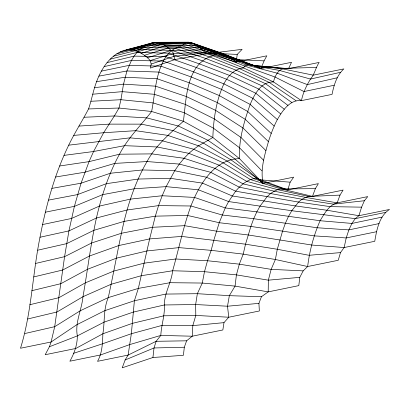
<?xml version="1.0" encoding="UTF-8"?>
<svg xmlns="http://www.w3.org/2000/svg" width="410" height="410" viewBox="0 0 410 410"><rect width="100%" height="100%" fill="white"/><g stroke="black" fill="none" stroke-linecap="round" stroke-linejoin="round"><path stroke-width="0.61" d="M261.436 296.732L258.92 303.369L259.356 310.98L228.759 317.227L223.983 322.644L222.855 329.963L192.264 336.21L186.606 340.818L184.315 347.239L183.408 355.311L152.93 357.499L122.221 367.811L125.117 359.99L128.12 355.075L131.349 333.735L134.398 300.74L138.339 288.394L149.65 238.917L155.318 216.157L158.562 205.605L162.175 195.744L166.127 186.637L174.721 170.76L179.303 164.082L184.054 158.296L188.861 153.345L193.745 149.25L198.542 145.822L212.846 137.488C213.507 119.228 216.075 100.563 223.911 83.886C227.75 76.106 234.448 68.747 243.581 67.937L273.526 81.933L301.447 100.629L332.044 94.377C333.889 85.218 336.712 75.394 343.846 68.911L313.255 75.158L282.121 68.798L250.823 64.903L248.434 64.688L246.369 65.041L244.719 66.077L243.581 67.937L212.985 55.755L181.917 45.828L150.039 44.013L123.815 50.476C109.967 55.222 101.48 68.573 96.581 81.657C93.203 90.543 91.65 99.963 88.545 108.932C82.184 121.155 74.671 132.743 68.706 145.176C54.586 174.219 46.033 205.62 40.006 237.246C32.477 274.059 31.713 312.23 20.5 348.239L51.096 341.986L76.731 324.771L104.581 310.739L134.398 300.74L165.712 294.083L197.353 293.693L229.349 295.666L261.436 296.732L268.207 291.879L298.803 285.627L299.792 277.36L303.174 270.866L307.654 266.526L338.25 260.278L340.484 252.601L344.149 247.543L346.214 237.943L348.889 229.892L351.923 223.429L355.239 218.643L358.904 215.706L389.5 209.459C379.06 216.198 376.739 229.943 374.745 241.295L344.149 247.543L311.969 245.062L248.291 234.976L216.552 231.184L184.561 225.679L152.397 227.299L121.365 233.264L91.584 243.007L64.575 256.68L35.67 263.43M152.93 357.499L154.027 347.962L156.128 341.299L160.807 335.416C161.284 325.135 164.994 315.336 164.343 304.973C164.343 292.899 171.431 282.644 172.636 270.759C178.78 249.193 183.239 227.114 190.891 205.994C199.209 184.884 213.933 159.372 239.471 158.614L263.087 183.398L293.678 177.151L290.147 182.178L287.779 189.886L284.13 188.979L253.785 178.668L227.104 161.027L198.542 145.822L167.746 135.372L135.561 130.682L103.648 132.737L73.718 135.402M150.219 60.572L151.193 64.047L150.342 68.086L175.034 59.522L207.696 53.654L242.125 49.338L237.211 54.427L236.221 62.074L205.169 52.516L173.609 53.382L150.219 60.572C144.453 53.828 135.423 49.318 126.464 49.825L154.334 42.312L188.164 42.189L190.681 42.45L223.804 53.982L257.162 66.733L260.919 68.557L291.51 62.31L288.558 68.675L257.162 66.733L226.971 55.478L196.621 45.372L193.551 43.573L190.681 42.45L159.259 42.891L156.666 42.302L131.743 49.989M84.076 117.255L114.375 115.968L146.754 117.895L178.452 126.044L207.952 140.297L234.73 158.839L263.087 183.398C260.109 169.222 264.645 155.195 268.437 141.645C270.836 134.07 273.644 126.618 277.344 119.576C282.439 110.838 289.834 99.343 301.447 100.629C302.959 92.865 306.408 85.767 310.503 79.063C314.675 74.236 315.633 67.67 319.154 62.428L288.558 68.675L253.867 65.554L250.823 64.903L220.887 53.054L218.443 52.803L188.164 42.189L185.909 42.737L154.334 42.312L129.027 49.687M31.842 290.69L60.859 283.674L87.453 269.303L116.419 258.167L147.036 250.93L178.98 247.625L211.165 250.346L243.212 254.118L275.382 259.494L307.654 266.526C309.54 250.817 313.737 235.237 320.087 220.729C324.366 213.841 328.723 205.149 337.163 202.858L367.76 196.605L364.367 200.731L361.589 207.163L358.904 215.706L327.149 210.279L295.4 205.917L232.214 195.954L202.504 183.132L170.355 178.314L138.149 179.052L106.328 183.685L77.572 194.591L48.467 200.121M78.951 126.085L109.07 124.127L141.281 124.143L173.245 130.611L203.411 143.08L231.168 159.987L257.362 178.688L287.779 189.886L318.375 183.639L315.346 188.636L281.224 188.959L277.611 189.645L274.218 191.188L270.549 193.54L267.038 196.779L260.181 205.948L256.803 211.873L253.703 218.709L250.874 226.433L245.523 244.201L243.212 254.118L239.327 264.153L236.426 274.879L235.053 286.103L229.349 295.666L227.504 306.214L228.759 317.227L195.796 315.423L163.944 315.787L132.471 323.326L102.879 333.771L75.788 348.474L45.192 354.727L49.405 346.752L51.096 341.986L54.699 326.688L64.575 256.68L68.931 230.902L74.389 206.353L81.057 183.203L89.042 161.632L93.567 151.51L103.648 132.737L114.375 115.968L118.997 108.045L120.929 99.707L123.512 84.137L126.936 70.981L131.441 60.419L134.075 56.119L136.95 52.47L140.056 49.472L143.372 47.104L152.218 42.912L183.9 44.054L214.558 54.187L244.719 66.077L274.936 76.988L303.974 91.538L334.155 85.26M63.986 155.38L93.567 151.51L124.578 145.673L157.015 146.959L188.861 153.345L219.027 165.163L246.702 181.348L277.611 189.645L308.843 196.436L312.471 196.369L343.067 190.122L340.013 195.114L337.163 202.858L305.64 197.4L274.218 191.188L243.058 183.864L214.907 168.351L184.054 158.296L151.91 153.883L119.489 154.206L89.042 161.632L59.604 165.999M315.346 188.636L312.471 196.369L281.224 188.959L250.505 179.595L223.163 162.821L193.745 149.25L162.339 140.814L129.975 137.847L68.706 145.176M137.852 51.824L162.17 44.054L193.551 43.573L223.804 53.982L230.374 57.497L236.221 62.074L266.818 55.821L264.096 60.859L260.919 68.557L230.374 57.497L199.798 47.668L196.621 45.372L165.276 45.751L141.194 53.341M290.147 182.178L259.002 179.754L257.362 178.688L253.785 178.668L250.505 179.595L246.702 181.348L243.058 183.864L239.25 187.16L235.627 191.188L228.631 201.561L225.239 207.921L219.237 222.717L213.753 240.409L211.165 250.346L207.516 260.734L204.487 271.697L202.279 283.049L197.353 293.693L195.642 304.538L195.796 315.423L192.813 325.617L192.264 336.21L160.807 335.416L129.832 344.554L100.481 354.957L69.885 361.21C74.256 353.323 77.341 345.041 77.341 335.898C74.799 322.424 81.744 309.945 82.979 296.696C87.586 270.487 90.692 244.011 96.422 218.012C101.531 195.939 108.563 174.132 119.489 154.206C127.72 138.165 140.799 125.629 151.628 111.474C155.272 93.055 155.359 72.985 165.932 56.734C169.033 52.265 173.363 48.605 178.591 46.94C181.65 46.617 183.429 44.193 185.909 42.737L216.321 53.172L246.369 65.041L277.18 73.19L307.346 84.603L337.297 77.767M125.117 359.99L154.027 347.962L184.315 347.239M49.405 346.752L77.341 335.898L104.222 322.081L133.419 312.051L164.343 304.973L195.642 304.538L227.504 306.214L258.92 303.369M151.193 64.047L173.896 56.37L204.944 52.885L237.211 54.427M73.585 353.323L102.438 343.821L131.349 333.735L161.899 325.438L192.813 325.617L223.983 322.644M134.675 50.712L159.259 42.891C164.969 44.859 169.955 48.59 173.609 53.382L173.896 56.37L175.034 59.522M144.551 55.283L168.428 47.924L199.798 47.668L205.169 52.516L204.944 52.885L207.696 53.654M147.554 57.702L171.088 50.466L202.345 49.917L232.772 59.46L264.096 60.859M113.452 56.201L140.056 49.472L171.857 50.399L202.397 60.834L232.685 72.401L262.067 85.895L287.974 105.421M116.911 53.751L143.372 47.104L175.147 48.349L205.794 58.522L236.063 70.171L265.439 83.655L291.848 102.546M110.152 59.163L136.95 52.47L168.776 53.182L199.245 63.832L229.533 75.425L258.859 89.088L284.263 109.229M120.458 51.824L146.806 45.325L178.591 46.94L209.407 56.877L239.696 68.716L269.093 82.354L296.005 100.691M107.036 62.633L134.075 56.119L165.932 56.734L196.349 67.532L226.602 79.253L255.809 93.239L280.712 113.949M29.833 304.717L58.978 297.665L85.254 282.88L113.739 271.092L144.002 263.189L175.608 258.997L207.516 260.734L239.327 264.153L271.138 269.365L303.174 270.866M27.644 319L57.026 311.974L82.979 296.696L111.1 284.268L141.153 275.735L172.636 270.759L204.487 271.697L236.426 274.879L268.35 280.168L299.792 277.36M33.738 276.929L62.679 270.021L89.482 256.009L118.844 245.539L149.65 238.917L181.671 236.421L245.523 244.201L277.298 249.27L309.079 255.297L340.484 252.601M24.877 333.535L54.699 326.688L80.329 310.713L108.26 297.588L138.339 288.394L170.047 282.7L202.279 283.049L235.053 286.103L268.207 291.879L268.35 280.168L271.138 269.365L275.382 259.494L277.298 249.27L282.546 231.163L285.329 223.378L288.409 216.552L291.782 210.725L298.547 202.068L301.991 199.239L305.64 197.4L308.843 196.436L340.013 195.114M104.109 66.62L131.441 60.419L163.329 61.064L193.73 71.934L223.911 83.886L252.919 98.359L277.344 119.576M37.73 250.202L66.635 243.642L93.854 230.328L124.061 221.4L155.318 216.157L187.565 215.46L219.237 222.717L250.874 226.433L314.285 235.873L346.214 237.943L376.416 231.752M340.495 72.303L310.503 79.063L279.625 70.484L248.434 64.688L218.443 52.803L216.321 53.172L214.558 54.187L212.985 55.755C185.95 63.709 186.514 98.641 183.393 121.242C170.027 133.491 155.754 145.278 147.021 161.555C136.31 180.159 129.176 200.608 124.061 221.4C118.223 246.671 113.872 272.26 108.26 297.588C103.299 309.15 104.893 321.65 102.879 333.771C102.531 343.119 102.305 353.01 97.529 361.328L128.12 355.075L156.128 341.299L186.606 340.818M40.006 237.246L68.931 230.902L96.422 218.012L127.064 209.992L158.562 205.605L190.891 205.994L222.112 214.973L253.703 218.709L317.027 227.745L348.889 229.892L379.035 223.593M42.543 224.567L71.509 218.468L99.348 206.102L130.416 199.106L162.175 195.744L194.535 197.42L225.239 207.921L256.803 211.873L320.087 220.729L351.923 223.429L382.064 217.11M101.383 71.125L129.058 65.374L160.986 66.179L191.403 77.039L221.467 89.329L250.187 104.427L274.167 126.09M385.426 212.426L355.239 218.643L291.782 210.725L228.631 201.561L198.435 189.809L166.127 186.637L134.121 188.779L102.654 194.647L74.389 206.353L45.366 212.185M98.866 76.137L126.936 70.981L158.911 72.078L189.379 82.846L219.268 95.571L247.625 111.417L271.194 133.46M51.855 188.39L81.057 183.203L110.336 173.251L142.429 169.96L174.721 170.76L206.553 177.238L235.627 191.188L298.547 202.068L330.122 206.63L361.589 207.163M55.56 177.012L84.87 172.205L114.723 163.405L147.021 161.555L179.303 164.082L210.709 172.318L239.25 187.16L270.549 193.54L301.991 199.239L333.514 204.159L364.367 200.731M96.581 81.657L125.086 77.239L157.112 78.751L187.662 89.344L217.331 102.592L245.216 119.284L268.437 141.645M94.531 87.684L123.512 84.137L155.585 86.177L186.253 96.519L215.655 110.377L242.976 127.976L265.895 150.588M92.701 94.213L122.18 91.655L154.324 94.295L185.156 104.355L214.266 118.89L240.952 137.437L263.615 160.279M90.928 101.27L120.929 99.707L153.217 102.93L184.341 112.77L213.287 128.079L239.425 147.667L261.913 170.862M316.448 67.43L285.278 68.316C278.436 68.573 274.756 76.05 273.526 81.933C261.001 81.657 254.313 94.443 250.187 104.427C243.965 121.76 238.661 140.03 239.471 158.614L212.846 137.488L183.393 121.242L151.628 111.474L118.997 108.045L88.545 108.932"/></g></svg>
